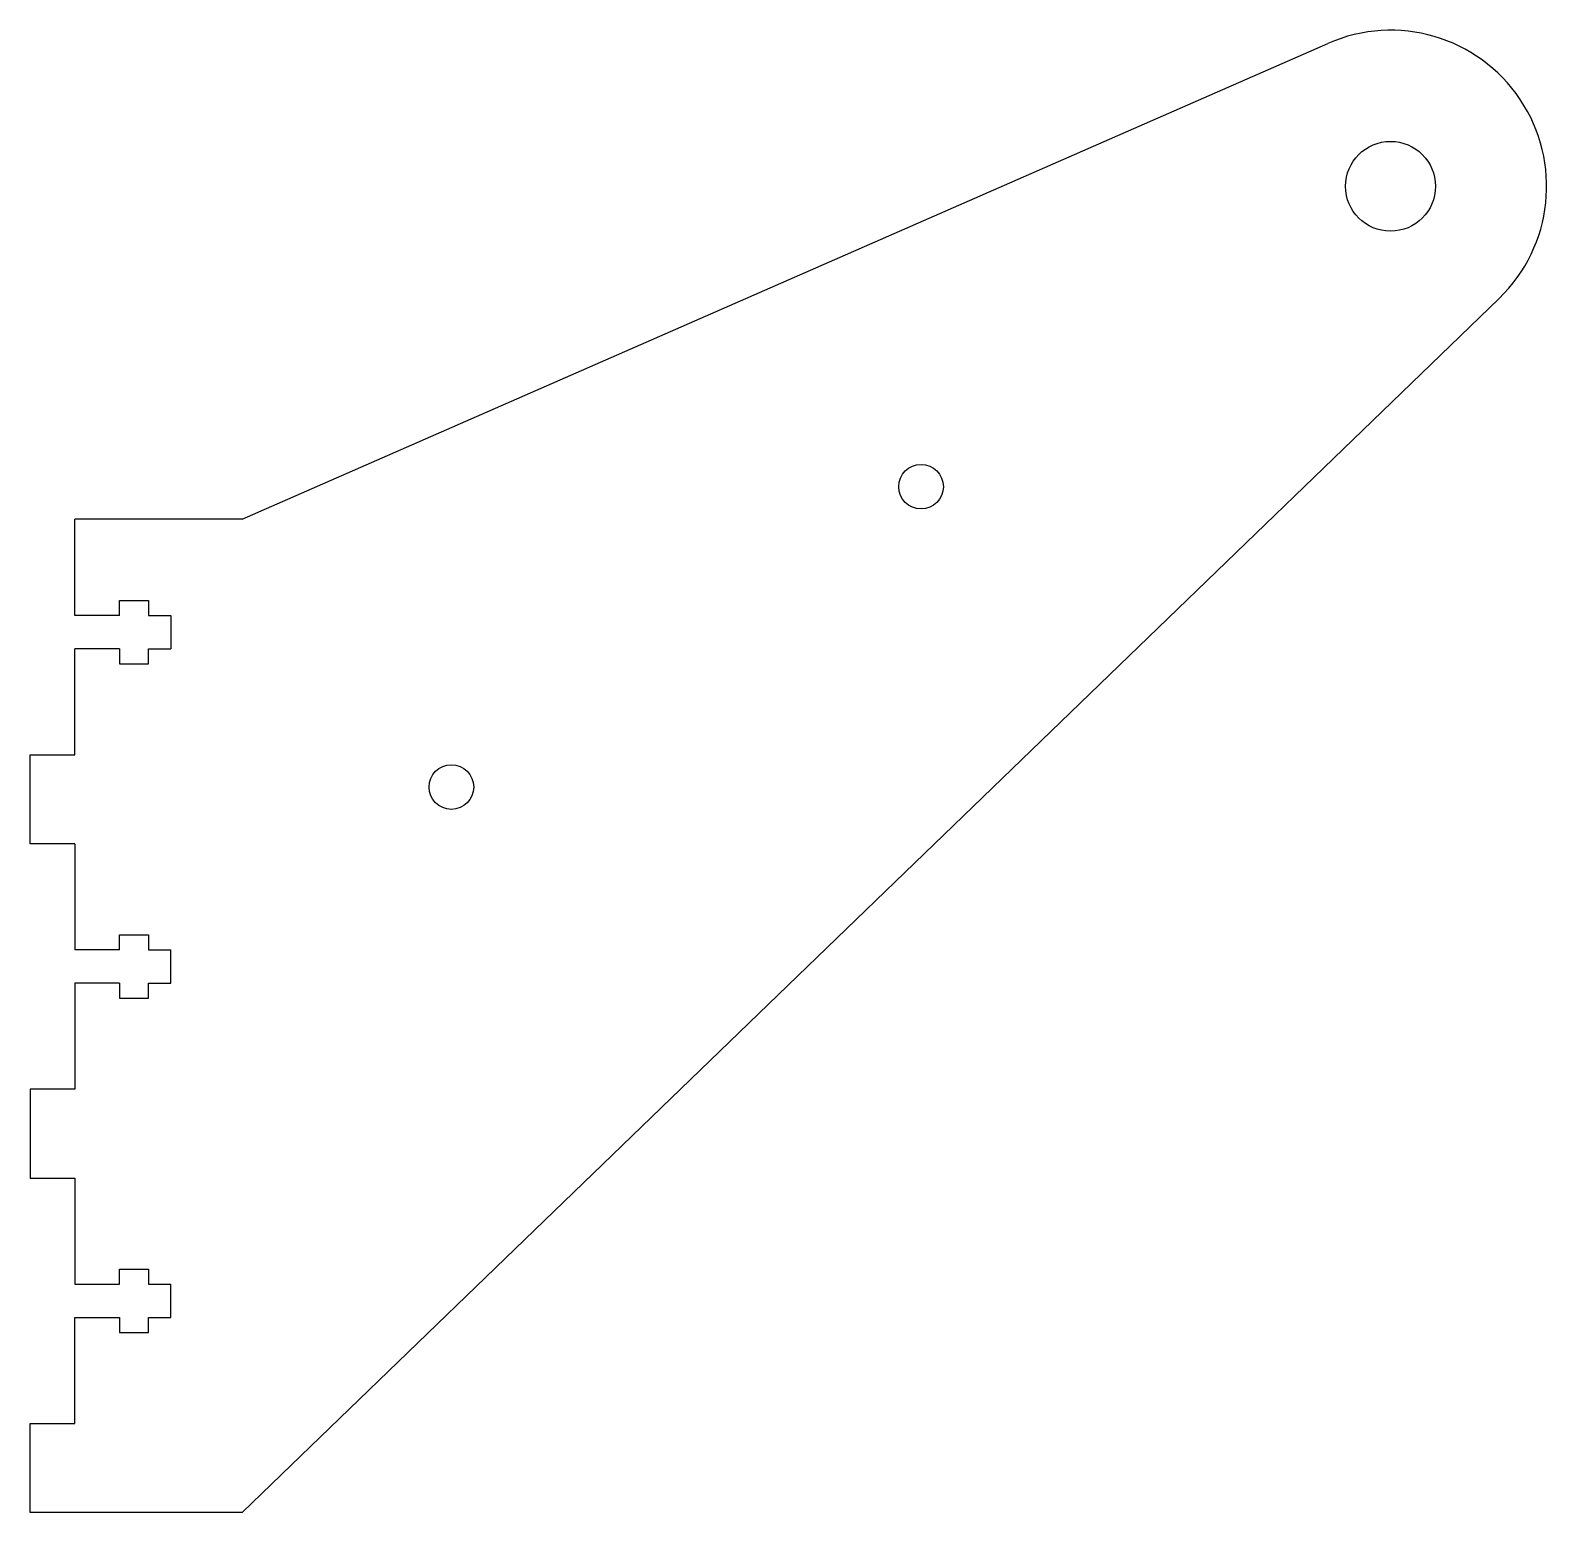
# Model space of a CAD drawing. Header units: millimetres. Extents: x -6 to 130, y -40 to 93.
import ezdxf

# ---------------------------------------------------------------- set-up
doc = ezdxf.new("R2010")
doc.units = ezdxf.units.MM

msp = doc.modelspace()

# ---------------------------------------------------------------- linework, layer by layer
at = {"color": 7, "linetype": 'Continuous', "lineweight": 25}
for p, q in [((13.28, 49.54), (110.66, 92.21)), ((13.28, -39.61), (126.01, 69.32)), ((-1.72, 40.89), (-1.72, 49.54)), ((13.28, 49.54), (-1.72, 49.54)), ((2.28, 42.24), (4.88, 42.24)), ((2.28, 40.89), (2.28, 42.24)), ((4.88, 42.24), (4.88, 40.89)), ((2.28, 40.89), (-1.72, 40.89)), ((4.88, 40.89), (6.88, 40.89)), ((6.88, 40.89), (6.88, 37.89)), ((-1.72, 28.39), (-1.72, 37.89)), ((2.28, 37.89), (-1.72, 37.89)), ((2.28, 37.89), (2.28, 36.54)), ((4.88, 36.54), (4.88, 37.89)), ((4.88, 37.89), (6.88, 37.89)), ((2.28, 36.54), (4.88, 36.54)), ((-5.72, 20.39), (-5.72, 28.39)), ((-5.72, 28.39), (-1.72, 28.39)), ((-1.72, 20.39), (-5.72, 20.39)), ((-1.72, 20.39), (-1.72, 10.89)), ((2.28, 10.89), (-1.72, 10.89)), ((2.28, 12.24), (4.88, 12.24)), ((2.28, 10.89), (2.28, 12.24)), ((4.88, 12.24), (4.88, 10.89)), ((4.88, 10.89), (6.88, 10.89)), ((6.88, 7.89), (6.88, 10.89)), ((-1.72, 7.89), (-1.72, -1.61)), ((2.28, 7.89), (-1.72, 7.89)), ((2.28, 7.89), (2.28, 6.54)), ((4.88, 6.54), (4.88, 7.89)), ((4.88, 7.89), (6.88, 7.89)), ((2.28, 6.54), (4.88, 6.54)), ((-5.72, -1.61), (-5.72, -9.61)), ((-1.72, -1.61), (-5.72, -1.61)), ((-5.72, -9.61), (-1.72, -9.61)), ((-1.72, -9.61), (-1.72, -19.11)), ((2.28, -17.76), (4.88, -17.76)), ((2.28, -19.11), (2.28, -17.76)), ((4.88, -17.76), (4.88, -19.11)), ((-1.72, -19.11), (2.28, -19.11)), ((4.88, -19.11), (6.88, -19.11)), ((6.88, -22.11), (6.88, -19.11)), ((-1.72, -31.61), (-1.72, -22.11)), ((-1.72, -22.11), (2.28, -22.11)), ((2.28, -22.11), (2.28, -23.46)), ((4.88, -23.46), (4.88, -22.11)), ((4.88, -22.11), (6.88, -22.11)), ((2.28, -23.46), (4.88, -23.46)), ((-5.72, -39.61), (-5.72, -31.61)), ((-5.72, -31.61), (-1.72, -31.61)), ((13.28, -39.61), (-5.72, -39.61))]:
    msp.add_line(p, q, dxfattribs=at)
for centre, radius in [((116.28, 79.39), 4.03), ((74.17, 52.44), 2), ((32.05, 25.49), 2)]:
    msp.add_circle(centre, radius, dxfattribs=at)
msp.add_arc((116.28, 79.39), 14, 314.0189, 113.6625, dxfattribs=at)

doc.saveas('drawing.dxf')
